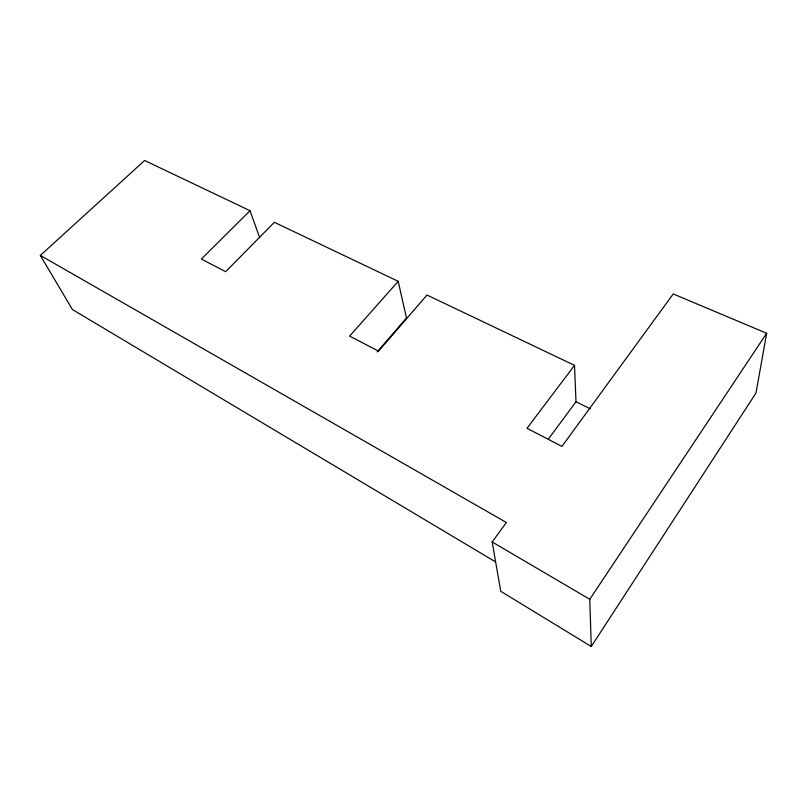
<?xml version="1.0" encoding="UTF-8"?>
<svg xmlns="http://www.w3.org/2000/svg" width="807" height="807" viewBox="0 0 807 807"><rect width="100%" height="100%" fill="white"/><g stroke="black" fill="none" stroke-linecap="round" stroke-linejoin="round"><path stroke-width="1.21" d="M250.019 210.718L201.367 259.057L225.678 271.687L274.37 222.318L398.194 281.32L349.643 336.115L378.533 351.126L426.984 295.039L574.513 365.349L527.021 428.285L561.924 446.422L673.24 293.94L766.65 333.271L755.988 393.019L591.279 646.508L500.743 591.299L492.169 541.971L506.382 522.502L40.35 255.426L144.624 160.492L250.019 210.718L259.683 237.732M591.279 646.508L589.786 599.298L766.65 333.271M548.488 438.947L575.996 401.765L574.513 365.349M377.202 351.882L406.476 318.008L398.194 281.32M575.996 401.765L590.331 408.846M492.169 541.971L589.786 599.298M495.458 561.843L72.398 309.525L40.35 255.426"/></g></svg>
